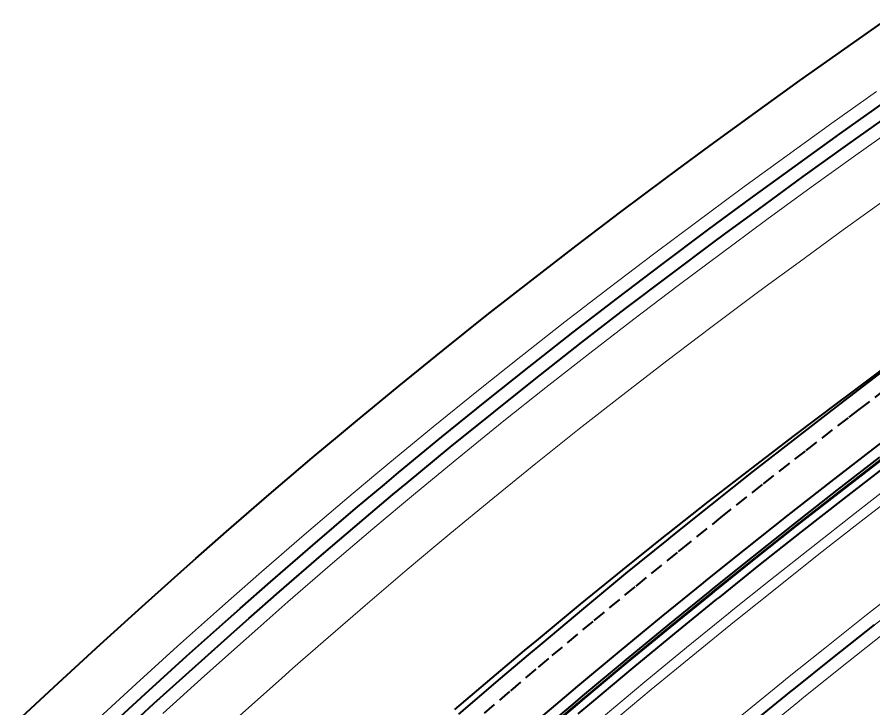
# Model space of a CAD drawing. Header units: feet. Extents: x 85617 to 85865, y 436878 to 437298.
# Drawn here: x 85720.61 to 85752.78, y 437207.9 to 437233.86 of the extents above; entities that cross this region are included whole.
import ezdxf

# ---------------------------------------------------------------- set-up
doc = ezdxf.new("R2010")
doc.units = ezdxf.units.FT
doc.header["$MEASUREMENT"] = 0
for name, pattern in [('( Dashed )', [0.75, 0.5, -0.25]), ('AM-AS', [16, 10, -2, 2, -2]), ('BV-GELEIDERAIL', [16, 10, -3, -3]), ('VW-3-3_STREEP15-N', [6, 3, -3]), ('VW-DOORGETROKKEN_015-N', [0])]:
    doc.linetypes.add(name, pattern=pattern)
for name, color, linetype, lineweight in [('N-WE-AM-AS-G', 10, 'AM-AS', 13), ('N-WE-BV-GELEIDECONSTRUCTIE_ACHTERZIJDE-G', 210, 'Continuous', 40), ('N-WE-BV-GELEIDECONSTRUCTIE_GELEIDERAIL-G', 210, 'BV-GELEIDERAIL', 40), ('N-WE-BV-GELEIDECONSTRUCTIE_UITBUIGING-G', 30, '( Dashed )', 40), ('N-WE-BV-GELEIDECONSTRUCTIE_VOORZIJDE-G', 210, 'Continuous', 40), ('N-WE-GW-BERM-G', 90, 'Continuous', 40), ('N-WE-GW-GRONDWERKLIJN_TEEN-G', 90, 'Continuous', 0), ('N-WE-GW-WATERGANG_BODEM-G', 90, 'Continuous', 40), ('N-WE-GW-WATERGANG_INSTEEK-G', 90, 'Continuous', 40), ('N-WE-GW-WATERGANG_WATERLIJN_WINTERPEIL-G', 7, 'Continuous', 0), ('N-WE-GW-ZANDLIJN-G', 20, 'Continuous', 40), ('N-WE-VH-KANTVERHARDING-G', 7, 'Continuous', 0), ('N-WE-VH-VERHARDING_KNIKLIJN-G', 251, 'Continuous', 40), ('N-WE-VW-MARKERING_LANGS_STREEP_33_015-G', 7, 'VW-3-3_STREEP15-N', 0), ('N-WE-VW-MARKERING_LANGS_STREEP_DOORGETROKKEN_015-G', 7, 'VW-DOORGETROKKEN_015-N', 0)]:
    doc.layers.add(name, color=color, linetype=linetype, lineweight=lineweight)

msp = doc.modelspace()

# ---------------------------------------------------------------- linework, layer by layer
at = {"layer": 'N-WE-AM-AS-G'}
msp.add_polyline3d([(85748.51, 437207.611, 2.969), (85749.779, 437208.64, 2.96), (85750.454, 437209.183, 2.955), (85752.41, 437210.739, 2.939), (85754.378, 437212.281, 2.92)], dxfattribs=at)
at = {"layer": 'N-WE-BV-GELEIDECONSTRUCTIE_ACHTERZIJDE-G'}
for points in [[(85740.119, 437207.435, 2.797), (85741.163, 437208.321, 2.793), (85741.672, 437208.75, 2.791), (85743.234, 437210.054, 2.784), (85744.804, 437211.348, 2.775), (85746.383, 437212.632, 2.765), (85746.489, 437212.718, 2.764), (85747.97, 437213.905, 2.753), (85749.563, 437215.166, 2.739), (85751.162, 437216.417, 2.724), (85752.766, 437217.657, 2.707), (85753.141, 437217.946, 2.703)], [(85740.119, 437207.435, 3.587), (85741.163, 437208.321, 3.583), (85741.672, 437208.75, 3.581), (85743.234, 437210.054, 3.574), (85744.804, 437211.348, 3.565), (85746.383, 437212.632, 3.555), (85746.489, 437212.718, 3.554), (85747.97, 437213.905, 3.543), (85749.563, 437215.166, 3.529), (85751.162, 437216.417, 3.514), (85752.766, 437217.657, 3.497), (85753.141, 437217.946, 3.493)]]:
    msp.add_polyline3d(points, dxfattribs=at)
at = {"layer": 'N-WE-BV-GELEIDECONSTRUCTIE_GELEIDERAIL-G'}
msp.add_polyline3d([(85740.379, 437207.13, 2.817), (85741.421, 437208.015, 2.813), (85741.93, 437208.444, 2.811), (85743.489, 437209.746, 2.804), (85745.058, 437211.039, 2.795), (85746.635, 437212.321, 2.785), (85746.74, 437212.406, 2.784), (85748.219, 437213.592, 2.773), (85749.81, 437214.852, 2.759), (85751.407, 437216.101, 2.744), (85753.01, 437217.34, 2.727)], dxfattribs=at)
at = {"layer": 'N-WE-BV-GELEIDECONSTRUCTIE_UITBUIGING-G'}
msp.add_polyline3d([(85737.594, 437207.244, 2.726), (85739.146, 437208.576, 2.722), (85740.195, 437209.466, 2.718), (85740.707, 437209.898, 2.716), (85742.276, 437211.209, 2.709), (85743.854, 437212.509, 2.7), (85745.441, 437213.799, 2.69), (85745.547, 437213.885, 2.689), (85747.035, 437215.078, 2.678), (85748.635, 437216.345, 2.664), (85750.241, 437217.601, 2.649), (85751.851, 437218.846, 2.632), (85752.228, 437219.136, 2.628), (85753.466, 437220.082, 2.614)], dxfattribs=at)
at = {"layer": 'N-WE-BV-GELEIDECONSTRUCTIE_VOORZIJDE-G'}
for points in [[(85741.679, 437207.709, 2.833), (85742.187, 437208.137, 2.831), (85743.745, 437209.439, 2.824), (85745.311, 437210.729, 2.815), (85746.886, 437212.01, 2.805), (85746.992, 437212.095, 2.804), (85748.468, 437213.279, 2.793), (85750.058, 437214.537, 2.779), (85751.653, 437215.785, 2.764), (85753.254, 437217.023, 2.747)], [(85741.679, 437207.709, 3.583), (85742.187, 437208.137, 3.581), (85743.745, 437209.439, 3.574), (85745.311, 437210.729, 3.565), (85746.886, 437212.01, 3.555), (85746.992, 437212.095, 3.554), (85748.468, 437213.279, 3.543), (85750.058, 437214.537, 3.529), (85751.653, 437215.785, 3.514), (85753.254, 437217.023, 3.497)]]:
    msp.add_polyline3d(points, dxfattribs=at)
at = {"layer": 'N-WE-GW-BERM-G'}
msp.add_polyline3d([(85737.202, 437207.698, 2.696), (85738.757, 437209.033, 2.692), (85739.808, 437209.925, 2.688), (85740.321, 437210.357, 2.686), (85741.893, 437211.67, 2.679), (85743.474, 437212.973, 2.67), (85745.064, 437214.266, 2.66), (85745.171, 437214.352, 2.659), (85746.661, 437215.547, 2.648), (85748.264, 437216.816, 2.634), (85749.873, 437218.074, 2.619), (85751.485, 437219.322, 2.602), (85751.863, 437219.612, 2.598), (85753.102, 437220.559, 2.584)], dxfattribs=at)
at = {"layer": 'N-WE-GW-GRONDWERKLIJN_TEEN-G'}
msp.add_polyline3d([(85728.981, 437207.646, 0), (85730.536, 437209.036, 0), (85730.536, 437209.036, 0), (85730.971, 437209.421, 0), (85732.101, 437210.413, 0), (85733.677, 437211.778, 0), (85735.264, 437213.13, 0), (85736.338, 437214.032, 0), (85736.863, 437214.468, 0), (85738.472, 437215.794, 0), (85740.092, 437217.106, 0), (85741.722, 437218.405, 0), (85741.832, 437218.491, 0), (85743.361, 437219.689, 0), (85745.007, 437220.957, 0), (85746.657, 437222.209, 0), (85748.312, 437223.447, 0), (85748.699, 437223.734, 0), (85749.972, 437224.67, 0), (85751.634, 437225.88, 0), (85753.3, 437227.078, 0)], dxfattribs=at)
at = {"layer": 'N-WE-GW-WATERGANG_BODEM-G'}
for points in [[(85723.864, 437207.04, -1.25), (85725.415, 437208.464, -1.25), (85726.975, 437209.877, -1.25), (85728.544, 437211.279, -1.25), (85728.544, 437211.279, -1.25), (85728.984, 437211.668, -1.25), (85730.124, 437212.67, -1.25), (85731.716, 437214.048, -1.25), (85733.318, 437215.413, -1.25), (85734.402, 437216.324, -1.25), (85734.932, 437216.764, -1.25), (85736.556, 437218.103, -1.25), (85738.191, 437219.428, -1.25), (85739.837, 437220.739, -1.25), (85739.948, 437220.826, -1.25), (85741.492, 437222.035, -1.25), (85743.151, 437223.314, -1.25), (85744.815, 437224.577, -1.25), (85746.483, 437225.825, -1.25), (85746.873, 437226.114, -1.25), (85748.154, 437227.057, -1.25), (85749.828, 437228.275, -1.25), (85751.503, 437229.48, -1.25), (85753.18, 437230.672, -1.25)], [(85724.203, 437206.673, -1.25), (85725.752, 437208.094, -1.25), (85727.309, 437209.505, -1.25), (85728.876, 437210.905, -1.25), (85728.876, 437210.905, -1.25), (85729.315, 437211.294, -1.25), (85730.454, 437212.294, -1.25), (85732.042, 437213.67, -1.25), (85733.642, 437215.032, -1.25), (85734.725, 437215.942, -1.25), (85735.253, 437216.382, -1.25), (85736.875, 437217.718, -1.25), (85738.508, 437219.041, -1.25), (85740.152, 437220.35, -1.25), (85740.262, 437220.437, -1.25), (85741.803, 437221.644, -1.25), (85743.461, 437222.921, -1.25), (85745.122, 437224.183, -1.25), (85746.788, 437225.428, -1.25), (85747.178, 437225.717, -1.25), (85748.457, 437226.659, -1.25), (85750.129, 437227.876, -1.25), (85751.803, 437229.08, -1.25), (85753.478, 437230.27, -1.25)]]:
    msp.add_polyline3d(points, dxfattribs=at)
at = {"layer": 'N-WE-GW-WATERGANG_INSTEEK-G'}
msp.add_polyline3d([(85720.614, 437207.432, 0), (85721.987, 437208.71, 0), (85722.167, 437208.877, 0), (85723.73, 437210.311, 0), (85725.303, 437211.735, 0), (85726.885, 437213.149, 0), (85726.885, 437213.149, 0), (85727.327, 437213.541, 0), (85728.477, 437214.551, 0), (85730.081, 437215.94, 0), (85731.696, 437217.315, 0), (85732.789, 437218.233, 0), (85733.322, 437218.678, 0), (85734.96, 437220.027, 0), (85736.608, 437221.362, 0), (85738.267, 437222.684, 0), (85738.378, 437222.772, 0), (85739.934, 437223.99, 0), (85741.605, 437225.279, 0), (85743.281, 437226.551, 0), (85744.959, 437227.806, 0), (85745.351, 437228.097, 0), (85746.64, 437229.046, 0), (85748.322, 437230.271, 0), (85750.006, 437231.482, 0), (85751.69, 437232.679, 0), (85752.365, 437233.155, 0), (85753.375, 437233.863, 0)], dxfattribs=at)
at = {"layer": 'N-WE-GW-WATERGANG_WATERLIJN_WINTERPEIL-G'}
for points in [[(85723.525, 437207.408, -1), (85725.078, 437208.833, -1), (85726.64, 437210.249, -1), (85728.212, 437211.653, -1), (85728.213, 437211.653, -1), (85728.652, 437212.043, -1), (85729.795, 437213.046, -1), (85731.389, 437214.426, -1), (85732.994, 437215.793, -1), (85734.08, 437216.706, -1), (85734.61, 437217.147, -1), (85736.237, 437218.487, -1), (85737.875, 437219.814, -1), (85739.523, 437221.128, -1), (85739.634, 437221.215, -1), (85741.18, 437222.426, -1), (85742.842, 437223.707, -1), (85744.508, 437224.972, -1), (85746.178, 437226.221, -1), (85746.569, 437226.511, -1), (85747.851, 437227.455, -1), (85749.527, 437228.674, -1), (85751.204, 437229.88, -1), (85752.882, 437231.073, -1)], [(85726.088, 437207.725, -1), (85727.644, 437209.133, -1), (85729.208, 437210.531, -1), (85729.208, 437210.532, -1), (85729.646, 437210.919, -1), (85730.783, 437211.918, -1), (85732.369, 437213.291, -1), (85733.967, 437214.652, -1), (85735.048, 437215.56, -1), (85735.575, 437215.999, -1), (85737.195, 437217.333, -1), (85738.825, 437218.654, -1), (85740.466, 437219.961, -1), (85740.576, 437220.048, -1), (85742.115, 437221.253, -1), (85743.77, 437222.528, -1), (85745.429, 437223.788, -1), (85747.093, 437225.032, -1), (85747.482, 437225.321, -1), (85748.76, 437226.262, -1), (85750.43, 437227.477, -1), (85752.102, 437228.679, -1), (85753.776, 437229.869, -1)]]:
    msp.add_polyline3d(points, dxfattribs=at)
at = {"layer": 'N-WE-GW-ZANDLIJN-G'}
for points in [[(85737.053, 437207.87, 0), (85738.613, 437209.201, 0), (85739.669, 437210.09, 0), (85740.183, 437210.52, 0), (85741.764, 437211.826, 0), (85743.354, 437213.12, 0), (85744.955, 437214.401, 0), (85745.063, 437214.486, 0), (85746.565, 437215.669, 0), (85748.181, 437216.922, 0), (85749.804, 437218.163, 0), (85751.432, 437219.391, 0), (85751.814, 437219.676, 0), (85753.066, 437220.606, 0)], [(85737.053, 437207.87, 0), (85738.613, 437209.201, 0), (85739.669, 437210.09, 0), (85740.183, 437210.52, 0), (85741.764, 437211.826, 0), (85743.354, 437213.12, 0), (85744.955, 437214.401, 0), (85745.063, 437214.486, 0), (85746.565, 437215.669, 0), (85748.181, 437216.922, 0), (85749.804, 437218.163, 0), (85751.432, 437219.391, 0), (85751.814, 437219.676, 0), (85753.066, 437220.606, 0)], [(85740.437, 437207.062, 1.874), (85741.479, 437207.947, 1.87), (85741.987, 437208.375, 1.868), (85743.546, 437209.678, 1.861), (85745.114, 437210.97, 1.852), (85746.691, 437212.251, 1.842), (85746.796, 437212.337, 1.841), (85748.275, 437213.522, 1.83), (85749.866, 437214.782, 1.816), (85751.462, 437216.03, 1.801), (85753.064, 437217.269, 1.784)], [(85740.437, 437207.062, 1.874), (85741.479, 437207.947, 1.87), (85741.987, 437208.375, 1.868), (85743.546, 437209.678, 1.861), (85745.114, 437210.97, 1.852), (85746.691, 437212.251, 1.842), (85746.796, 437212.337, 1.841), (85748.275, 437213.522, 1.83), (85749.866, 437214.782, 1.816), (85751.462, 437216.03, 1.801), (85753.064, 437217.269, 1.784)], [(85740.453, 437207.043, 1.874), (85741.495, 437207.928, 1.871), (85742.003, 437208.356, 1.869), (85743.562, 437209.658, 1.862), (85745.13, 437210.95, 1.853), (85746.706, 437212.232, 1.842), (85746.812, 437212.317, 1.842), (85748.291, 437213.502, 1.83), (85749.881, 437214.762, 1.817), (85751.478, 437216.01, 1.802), (85753.08, 437217.249, 1.785)], [(85740.453, 437207.043, 1.874), (85741.495, 437207.928, 1.871), (85742.003, 437208.356, 1.869), (85743.562, 437209.658, 1.862), (85745.13, 437210.95, 1.853), (85746.706, 437212.232, 1.842), (85746.812, 437212.317, 1.842), (85748.291, 437213.502, 1.83), (85749.881, 437214.762, 1.817), (85751.478, 437216.01, 1.802), (85753.08, 437217.249, 1.785)], [(85748.123, 437207.294, 1.971), (85749.675, 437208.556, 1.96), (85749.779, 437208.64, 1.96), (85751.235, 437209.807, 1.948), (85752.803, 437211.049, 1.935)], [(85748.123, 437207.294, 1.971), (85749.675, 437208.556, 1.96), (85749.779, 437208.64, 1.96), (85751.235, 437209.807, 1.948), (85752.803, 437211.049, 1.935)]]:
    msp.add_polyline3d(points, dxfattribs=at)
at = {"layer": 'N-WE-VH-KANTVERHARDING-G'}
msp.add_polyline3d([(85742.631, 437207.61, 2.893), (85744.185, 437208.908, 2.886), (85745.748, 437210.196, 2.877), (85747.319, 437211.473, 2.867), (85747.424, 437211.559, 2.866), (85748.898, 437212.74, 2.855), (85750.484, 437213.996, 2.841), (85752.076, 437215.241, 2.826), (85753.674, 437216.477, 2.809)], dxfattribs=at)
at = {"layer": 'N-WE-VH-VERHARDING_KNIKLIJN-G'}
msp.add_polyline3d([(85748.123, 437207.294, 2.971), (85749.675, 437208.556, 2.961), (85749.779, 437208.64, 2.96), (85751.235, 437209.807, 2.949), (85752.803, 437211.049, 2.935)], dxfattribs=at)
at = {"layer": 'N-WE-VW-MARKERING_LANGS_STREEP_33_015-G'}
msp.add_polyline3d([(85742.872, 437207.323, 2.903), (85744.424, 437208.62, 2.896), (85745.985, 437209.906, 2.887), (85747.554, 437211.182, 2.876), (85747.66, 437211.267, 2.876), (85749.132, 437212.447, 2.864), (85750.716, 437213.701, 2.851), (85752.306, 437214.945, 2.836), (85753.902, 437216.18, 2.819)], dxfattribs=at)
at = {"layer": 'N-WE-VW-MARKERING_LANGS_STREEP_DOORGETROKKEN_015-G'}
for points in [[(85747.822, 437207.662, 2.959), (85749.376, 437208.925, 2.949), (85749.481, 437209.01, 2.948), (85750.939, 437210.179, 2.937), (85752.509, 437211.422, 2.923), (85754.087, 437212.656, 2.908)], [(85748.424, 437206.927, 2.959), (85749.973, 437208.186, 2.949), (85750.077, 437208.27, 2.948), (85751.531, 437209.436, 2.937), (85753.097, 437210.675, 2.923)]]:
    msp.add_polyline3d(points, dxfattribs=at)

doc.saveas('drawing.dxf')
